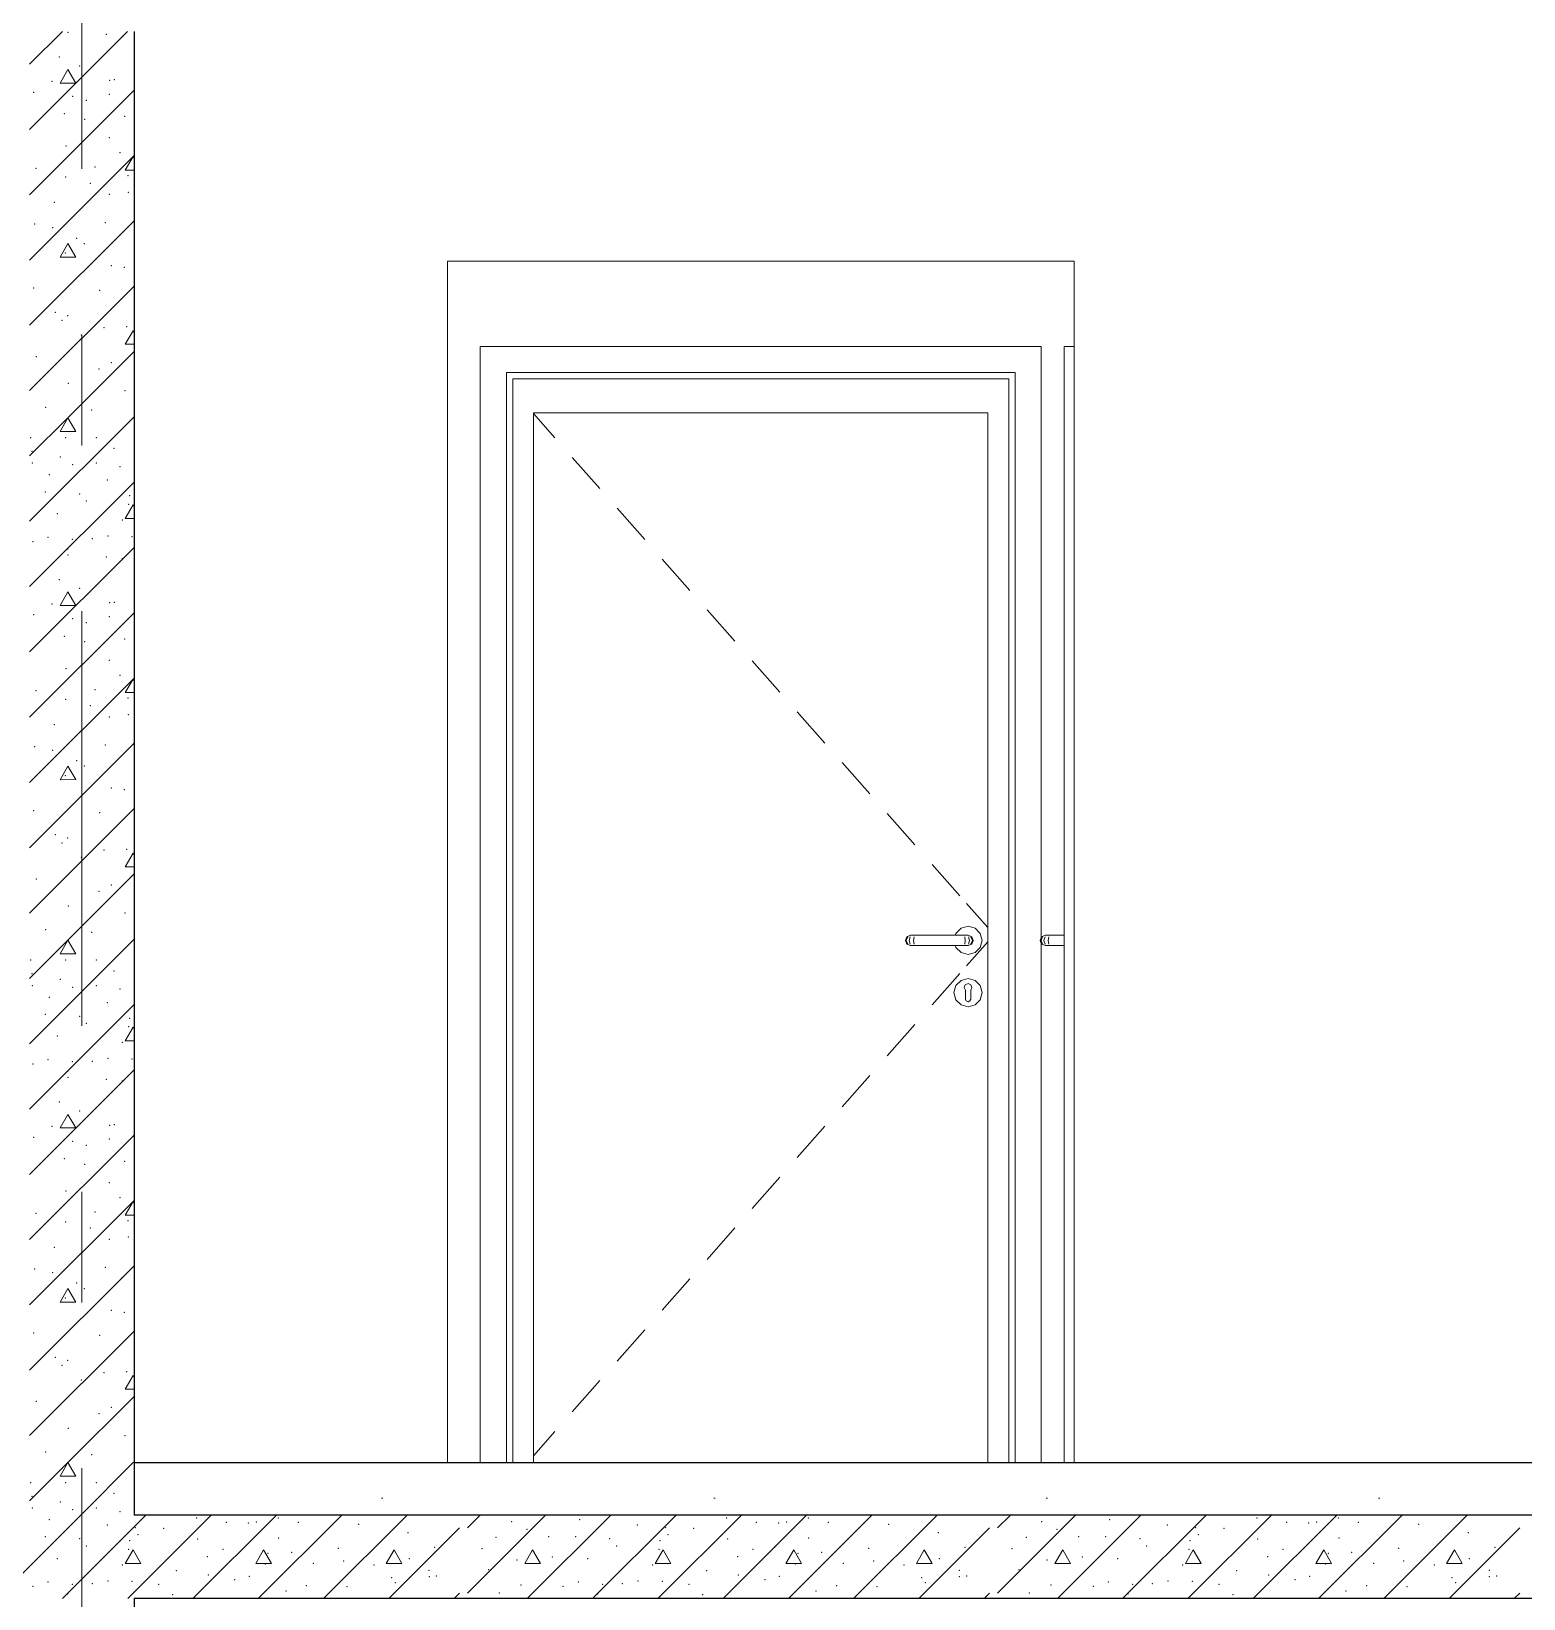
# Model space of a CAD drawing. Header units: millimetres. Extents: x 18162 to 7085488, y 72188 to 247925.
# Drawn here: x 4250516 to 4253374, y 122493 to 125493 of the extents above; entities that cross this region are included whole.
import ezdxf
from ezdxf.enums import TextEntityAlignment as Align

# ---------------------------------------------------------------- set-up
doc = ezdxf.new("R2010")
doc.units = ezdxf.units.MM
doc.header["$MEASUREMENT"] = 0
doc.linetypes.add('Double Dashed', pattern=[1093.611073, 529.166651, -211.666656, 141.111112, -211.666656])
for name, color, linetype in [('Archicad Doors', 7, 'Continuous'), ('Structural - Bearing', 7, 'Continuous'), ('Structural - Grid', 7, 'Continuous')]:
    doc.layers.add(name, color=color, linetype=linetype)
doc.styles.add('GENERATED_STYLE_3', font='', dxfattribs={"width": 0.8})
doc.styles.get('GENERATED_STYLE_3').set_extended_font_data('ISOCPEUR MON')

# ---------------------------------------------------------------- blocks, each defined once
blk = doc.blocks.new('*X1319', base_point=(4294986.6, 104752.7))
at = {"layer": 'Structural - Bearing', "color": 7, "linetype": 'Continuous', "lineweight": 9}
for p, q in [((4250513.1, 125305), (4250700.8, 125492.7)), ((4250513.1, 125430), (4250575.8, 125492.7)), ((4250586.2, 125419.7), (4250571.3, 125393.7)), ((4250601.3, 125393.7), (4250586.2, 125419.7)), ((4250513.1, 125180), (4250713.1, 125380)), ((4250571.3, 125393.7), (4250601.3, 125393.7)), ((4250513.1, 125055), (4250713.1, 125255)), ((4250696, 125227), (4250711.2, 125253.1)), ((4250711.2, 125253.1), (4250713.1, 125249.7)), ((4250713.1, 125227), (4250696, 125227)), ((4250513.1, 124930), (4250713.1, 125130)), ((4250586.2, 125086.4), (4250571.3, 125060.3)), ((4250601.3, 125060.4), (4250586.2, 125086.4)), ((4250571.3, 125060.3), (4250601.3, 125060.4)), ((4250513.1, 124805), (4250713.1, 125005)), ((4250696, 124893.7), (4250711.2, 124919.7)), ((4250713.1, 124893.7), (4250696, 124893.7)), ((4250711.2, 124919.7), (4250713.1, 124916.3)), ((4250586.2, 124753), (4250713.1, 124880)), ((4250513.1, 124554.9), (4250711.2, 124753)), ((4250513.1, 124679.9), (4250586.2, 124753)), ((4250586.2, 124753), (4250571.3, 124727)), ((4250601.3, 124727), (4250586.2, 124753)), ((4250711.2, 124753), (4250713.1, 124755)), ((4250571.3, 124727), (4250601.3, 124727)), ((4250513.1, 124429.9), (4250713.1, 124629.9)), ((4250696, 124560.4), (4250711.2, 124586.4)), ((4250713.1, 124560.3), (4250696, 124560.4)), ((4250711.2, 124586.4), (4250713.1, 124583)), ((4250513.1, 124304.9), (4250713.1, 124504.9)), ((4250586.2, 124419.7), (4250571.3, 124393.7)), ((4250601.3, 124393.7), (4250586.2, 124419.7)), ((4250571.3, 124393.7), (4250601.3, 124393.7)), ((4250513.1, 124179.9), (4250713.1, 124379.9)), ((4250513.1, 124054.9), (4250713.1, 124254.9)), ((4250696, 124227), (4250711.2, 124253)), ((4250711.2, 124253), (4250713.1, 124249.7)), ((4250713.1, 124227), (4250696, 124227)), ((4250513.1, 123929.9), (4250713.1, 124129.9)), ((4250586.2, 124086.4), (4250571.3, 124060.3)), ((4250601.3, 124060.4), (4250586.2, 124086.4)), ((4250571.3, 124060.3), (4250601.3, 124060.4)), ((4250513.1, 123804.9), (4250713.1, 124004.9)), ((4250696, 123893.7), (4250711.2, 123919.7)), ((4250711.2, 123919.7), (4250713.1, 123916.3)), ((4250586.2, 123753), (4250713.1, 123879.9)), ((4250713.1, 123893.7), (4250696, 123893.7)), ((4250513.1, 123554.9), (4250711.2, 123753)), ((4250513.1, 123679.9), (4250586.2, 123753)), ((4250586.2, 123753), (4250571.3, 123727)), ((4250601.3, 123727), (4250586.2, 123753)), ((4250711.2, 123753), (4250713.1, 123754.9)), ((4250571.3, 123727), (4250601.3, 123727)), ((4250513.1, 123429.9), (4250713.1, 123629.9)), ((4250696, 123560.3), (4250711.2, 123586.4)), ((4250711.2, 123586.4), (4250713.1, 123583)), ((4250713.1, 123560.3), (4250696, 123560.3)), ((4250513.1, 123304.9), (4250713.1, 123504.9)), ((4250586.2, 123419.7), (4250571.3, 123393.6)), ((4250571.3, 123393.6), (4250601.3, 123393.7)), ((4250601.3, 123393.7), (4250586.2, 123419.7)), ((4250513.1, 123179.9), (4250713.1, 123379.9)), ((4250513.1, 123054.9), (4250713.1, 123254.9)), ((4250696, 123227), (4250711.2, 123253)), ((4250711.2, 123253), (4250713.1, 123249.6)), ((4250713.1, 123227), (4250696, 123227)), ((4250513.1, 122929.9), (4250713.1, 123129.9)), ((4250586.2, 123086.3), (4250571.3, 123060.3)), ((4250571.3, 123060.3), (4250601.3, 123060.3)), ((4250601.3, 123060.3), (4250586.2, 123086.3)), ((4250513.1, 122804.9), (4250713.1, 123004.9)), ((4250696, 122893.7), (4250711.2, 122919.7)), ((4250711.2, 122919.7), (4250713.1, 122916.3)), ((4250713.1, 122893.7), (4250696, 122893.7)), ((4250586.2, 122753), (4250713.1, 122879.9)), ((4250513.1, 122679.9), (4250586.2, 122753)), ((4250586.2, 122753), (4250571.3, 122727)), ((4250601.3, 122727), (4250586.2, 122753)), ((4250610.9, 122652.7), (4250711.2, 122753)), ((4250711.2, 122753), (4250713.1, 122754.9)), ((4250571.3, 122727), (4250601.3, 122727))]:
    blk.add_line(p, q, dxfattribs=at)
for p in [(4250586.6, 125490.5), (4250659.8, 125486.8), (4250690.9, 125483.3), (4250570.1, 125443.4), (4250608.9, 125426.4), (4250520.9, 125375.9), (4250556.1, 125396.8), (4250665.5, 125372.4), (4250666.4, 125399.1), (4250675.4, 125399.9), (4250595.7, 125368.3), (4250621.9, 125360.8), (4250579.6, 125335), (4250618.4, 125324.3), (4250695.1, 125329.8), (4250665.6, 125288.9), (4250582.7, 125273.2), (4250686.1, 125260.3), (4250525.5, 125230.5), (4250638.1, 125232.9), (4250581.8, 125214), (4250629.1, 125202.1), (4250701.6, 125216.5), (4250560.4, 125165.5), (4250665.6, 125180.5), (4250702.1, 125184.8), (4250522.6, 125123.8), (4250557.5, 125116.7), (4250658.1, 125126.8), (4250689.3, 125106.3), (4250603.4, 125096.8), (4250618.1, 125086.3), (4250581.3, 125068.2), (4250669.3, 125044.4), (4250694.6, 125041), (4250520.7, 125001.3), (4250647.4, 124997), (4250562.6, 124954.8), (4250575, 124939.4), (4250585.8, 124948.6), (4250655.3, 124925.5), (4250698.9, 124927.2), (4250612.1, 124911.6), (4250526.1, 124870.3), (4250646.1, 124846.6), (4250669.4, 124858.8), (4250587.3, 124818.8), (4250695.5, 124804.9), (4250544.1, 124773.2), (4250631.6, 124768.1), (4250514.9, 124714.9), (4250581.8, 124714.9), (4250641.1, 124714.9), (4250517.8, 124688.8), (4250674.6, 124694.3), (4250518.3, 124666.3), (4250572, 124678), (4250595.7, 124663.1), (4250640.6, 124666.3), (4250686.1, 124659.5), (4250550.9, 124644.1), (4250661.7, 124633.8), (4250543.3, 124611.2), (4250608.9, 124607.3), (4250621.9, 124593.8), (4250704.8, 124603.8), (4250566.4, 124569.4), (4250702.9, 124587.4), (4250690.9, 124557.5), (4250519.6, 124516.2), (4250548.4, 124524.3), (4250585.8, 124501.8), (4250595.1, 124520.4), (4250632.9, 124521.4), (4250663, 124526.9), (4250709.3, 124525.6), (4250586.6, 124490.5), (4250659.8, 124486.8), (4250690.9, 124483.3), (4250570.1, 124443.4), (4250608.9, 124426.4), (4250556.1, 124396.8), (4250666.4, 124399), (4250675.4, 124399.9), (4250520.9, 124375.9), (4250595.7, 124368.3), (4250621.9, 124360.8), (4250665.5, 124372.3), (4250579.6, 124335), (4250618.4, 124324.3), (4250695.1, 124329.8), (4250582.7, 124273.1), (4250665.6, 124288.8), (4250686.1, 124260.3), (4250525.5, 124230.5), (4250638.1, 124232.9), (4250581.8, 124213.9), (4250629.1, 124202.1), (4250701.6, 124216.5), (4250665.6, 124180.5), (4250702.1, 124184.8), (4250560.4, 124165.4), (4250522.6, 124123.8), (4250557.5, 124116.6), (4250658.1, 124126.8), (4250603.4, 124096.8), (4250618.1, 124086.3), (4250689.3, 124106.2), (4250581.3, 124068.2), (4250669.3, 124044.4), (4250694.6, 124041), (4250520.7, 124001.2), (4250647.4, 123997), (4250562.6, 123954.8), (4250575, 123939.3), (4250585.8, 123948.6), (4250612.1, 123911.5), (4250655.3, 123925.4), (4250698.9, 123927.2), (4250526.1, 123870.3), (4250646.1, 123846.6), (4250669.4, 123858.8), (4250587.3, 123818.8), (4250695.5, 123804.9), (4250544.1, 123773.2), (4250631.6, 123768), (4250514.9, 123714.9), (4250581.8, 123714.9), (4250641.1, 123714.9), (4250674.6, 123694.3), (4250517.8, 123688.8), (4250518.3, 123666.2), (4250572, 123678), (4250595.7, 123663), (4250640.6, 123666.2), (4250550.9, 123644), (4250661.7, 123633.7), (4250686.1, 123659.5), (4250543.3, 123611.2), (4250608.9, 123607.3), (4250704.8, 123603.8), (4250621.9, 123593.8), (4250702.9, 123587.4), (4250566.4, 123569.4), (4250690.9, 123557.5), (4250519.6, 123516.2), (4250548.4, 123524.3), (4250595.1, 123520.4), (4250632.9, 123521.4), (4250663, 123526.9), (4250709.3, 123525.6), (4250585.8, 123501.8), (4250586.6, 123490.5), (4250659.8, 123486.8), (4250690.9, 123483.3), (4250570.1, 123443.4), (4250608.9, 123426.4), (4250556.1, 123396.8), (4250666.4, 123399), (4250675.4, 123399.8), (4250520.9, 123375.8), (4250595.7, 123368.2), (4250621.9, 123360.7), (4250665.5, 123372.3), (4250579.6, 123334.9), (4250618.4, 123324.2), (4250695.1, 123329.8), (4250582.7, 123273.1), (4250665.6, 123288.8), (4250686.1, 123260.3), (4250525.5, 123230.5), (4250581.8, 123213.9), (4250638.1, 123232.9), (4250701.6, 123216.5), (4250629.1, 123202), (4250665.6, 123180.4), (4250702.1, 123184.7), (4250560.4, 123165.4), (4250522.6, 123123.8), (4250658.1, 123126.8), (4250557.5, 123116.6), (4250603.4, 123096.7), (4250689.3, 123106.2), (4250581.3, 123068.2), (4250618.1, 123086.3), (4250669.3, 123044.3), (4250694.6, 123040.9), (4250520.7, 123001.2), (4250647.4, 122996.9), (4250562.6, 122954.8), (4250585.8, 122948.6), (4250575, 122939.3), (4250612.1, 122911.5), (4250655.3, 122925.4), (4250698.9, 122927.2), (4250526.1, 122870.3), (4250669.4, 122858.7), (4250646.1, 122846.6), (4250587.3, 122818.8), (4250695.5, 122804.9), (4250544.1, 122773.2), (4250631.6, 122768), (4250514.9, 122714.9), (4250581.8, 122714.9), (4250641.1, 122714.9), (4250517.8, 122688.8), (4250572, 122677.9), (4250674.6, 122694.3), (4250518.3, 122666.2), (4250595.7, 122663), (4250640.6, 122666.2), (4250686.1, 122659.5)]:
    blk.add_point(p, dxfattribs=at)
blk = doc.blocks.new('*X1321', base_point=(4294986.6, 104752.7))
at = {"layer": 'Structural - Bearing', "color": 7, "linetype": 'Continuous', "lineweight": 9}
for p, q in [((4250450.9, 122492.7), (4250610.9, 122652.7)), ((4250575.9, 122492.7), (4250735.9, 122652.7)), ((4250700.9, 122492.7), (4250860.9, 122652.7)), ((4250825.9, 122492.7), (4250985.9, 122652.7)), ((4250950.9, 122492.7), (4251110.9, 122652.7)), ((4251075.9, 122492.7), (4251235.9, 122652.7)), ((4251351.3, 122628), (4251376, 122652.7)), ((4251351.3, 122503), (4251501, 122652.7)), ((4251466, 122492.7), (4251626, 122652.7)), ((4251591, 122492.7), (4251751, 122652.7)), ((4251716, 122492.7), (4251876, 122652.7)), ((4251841, 122492.7), (4252001, 122652.7)), ((4251966, 122492.7), (4252126, 122652.7)), ((4252091, 122492.7), (4252251, 122652.7)), ((4252366.4, 122628), (4252391.1, 122652.7)), ((4252366.4, 122503), (4252516.1, 122652.7)), ((4252481.1, 122492.7), (4252641.1, 122652.7)), ((4252606.1, 122492.7), (4252766.1, 122652.7)), ((4252731.1, 122492.7), (4252891.1, 122652.7)), ((4252856.1, 122492.7), (4253016.1, 122652.7)), ((4252981.1, 122492.7), (4253141.1, 122652.7)), ((4253106.1, 122492.7), (4253266.1, 122652.7)), ((4251200.9, 122492.7), (4251336.2, 122628)), ((4252216, 122492.7), (4252351.3, 122628)), ((4253231.1, 122492.7), (4253366.4, 122628)), ((4250696, 122560.3), (4250711.2, 122586.3)), ((4250711.2, 122586.3), (4250726.1, 122560.3)), ((4250946, 122560.3), (4250961.2, 122586.3)), ((4250961.2, 122586.3), (4250976.1, 122560.3)), ((4251196, 122560.3), (4251211.2, 122586.3)), ((4251211.2, 122586.3), (4251226.1, 122560.3)), ((4251461.2, 122560.3), (4251476.3, 122586.3)), ((4251476.3, 122586.3), (4251491.2, 122560.3)), ((4251711.2, 122560.3), (4251726.3, 122586.3)), ((4251726.3, 122586.3), (4251741.2, 122560.3)), ((4251961.2, 122560.3), (4251976.3, 122586.3)), ((4251976.3, 122586.3), (4251991.2, 122560.3)), ((4252211.2, 122560.3), (4252226.3, 122586.3)), ((4252226.3, 122586.3), (4252241.2, 122560.3)), ((4252476.3, 122560.3), (4252491.4, 122586.3)), ((4252491.4, 122586.3), (4252506.3, 122560.3)), ((4252726.3, 122560.3), (4252741.4, 122586.3)), ((4252741.4, 122586.3), (4252756.3, 122560.3)), ((4252976.3, 122560.3), (4252991.4, 122586.3)), ((4252991.4, 122586.3), (4253006.3, 122560.3)), ((4253226.3, 122560.3), (4253241.4, 122586.3)), ((4253241.4, 122586.3), (4253256.3, 122560.3)), ((4250726.1, 122560.3), (4250696, 122560.3)), ((4250976.1, 122560.3), (4250946, 122560.3)), ((4251226.1, 122560.3), (4251196, 122560.3)), ((4251491.2, 122560.3), (4251461.2, 122560.3)), ((4251741.2, 122560.3), (4251711.2, 122560.3)), ((4251991.2, 122560.3), (4251961.2, 122560.3)), ((4252241.2, 122560.3), (4252211.2, 122560.3)), ((4252506.3, 122560.3), (4252476.3, 122560.3)), ((4252756.3, 122560.3), (4252726.3, 122560.3)), ((4253006.3, 122560.3), (4252976.3, 122560.3)), ((4253256.3, 122560.3), (4253226.3, 122560.3)), ((4251325.9, 122492.7), (4251336.2, 122503)), ((4252341, 122492.7), (4252351.3, 122503)), ((4253356.1, 122492.7), (4253366.4, 122503))]:
    blk.add_line(p, q, dxfattribs=at)
for p in [(4250550.9, 122644), (4250832.8, 122647), (4250989.1, 122647.1), (4251436, 122640.2), (4251566.1, 122644), (4251848, 122647), (4252004.3, 122647.1), (4252451.1, 122640.2), (4252581.2, 122644), (4252863.1, 122647), (4253019.4, 122647.1), (4250543.3, 122611.2), (4250661.7, 122633.7), (4250715.6, 122628.5), (4250720.7, 122615), (4250769.7, 122627), (4250889.6, 122638.9), (4250932, 122637.8), (4250947.4, 122639.3), (4251027.4, 122638.9), (4251142.9, 122634.7), (4251237.9, 122619.3), (4251406.4, 122610.1), (4251465.2, 122625.7), (4251506.7, 122611.5), (4251558.4, 122611.2), (4251676.8, 122633.7), (4251730.7, 122628.5), (4251735.8, 122615), (4251784.8, 122627), (4251904.7, 122638.9), (4251947.1, 122637.8), (4251962.5, 122639.3), (4252042.5, 122638.9), (4252158, 122634.7), (4252253.1, 122619.3), (4252421.5, 122610.1), (4252480.3, 122625.7), (4252521.8, 122611.5), (4252573.5, 122611.2), (4252691.9, 122633.7), (4252745.9, 122628.5), (4252750.9, 122615), (4252799.9, 122627), (4252919.9, 122638.9), (4252962.2, 122637.8), (4252977.7, 122639.3), (4253057.7, 122638.9), (4253173.1, 122634.7), (4253268.2, 122619.3), (4250608.9, 122607.3), (4250621.9, 122593.8), (4250702.9, 122587.4), (4250704.8, 122603.8), (4250834.6, 122606.9), (4250883.2, 122587.4), (4250924.4, 122591.2), (4250989.9, 122608.5), (4251014.6, 122581.5), (4251104.5, 122589.3), (4251288.8, 122591.2), (4251379.3, 122588.7), (4251624.1, 122607.3), (4251637, 122593.8), (4251718, 122587.4), (4251719.9, 122603.8), (4251849.7, 122606.9), (4251898.3, 122587.4), (4251939.5, 122591.2), (4252005, 122608.5), (4252029.7, 122581.5), (4252119.6, 122589.3), (4252303.9, 122591.2), (4252394.5, 122588.7), (4252639.2, 122607.3), (4252652.1, 122593.8), (4252733.1, 122587.4), (4252735, 122603.8), (4252864.9, 122606.9), (4252913.4, 122587.4), (4252954.6, 122591.2), (4253020.1, 122608.5), (4253044.8, 122581.5), (4253134.8, 122589.3), (4253319.1, 122591.2), (4250566.4, 122569.3), (4250690.9, 122557.4), (4250782.1, 122573.9), (4250853.6, 122573.2), (4250964.3, 122559), (4250969.5, 122579.6), (4251056.2, 122560.3), (4251114.2, 122564.6), (4251172.5, 122557.3), (4251239.9, 122569.3), (4251446.3, 122566.8), (4251513.9, 122572.6), (4251581.5, 122569.3), (4251706, 122557.4), (4251797.2, 122573.9), (4251868.7, 122573.2), (4251979.4, 122559), (4251984.6, 122579.6), (4252071.3, 122560.3), (4252129.3, 122564.6), (4252187.6, 122557.3), (4252255, 122569.3), (4252461.4, 122566.8), (4252529, 122572.6), (4252596.6, 122569.3), (4252721.1, 122557.4), (4252812.3, 122573.9), (4252883.8, 122573.2), (4252994.6, 122559), (4252999.7, 122579.6), (4253086.5, 122560.3), (4253144.4, 122564.6), (4253202.8, 122557.3), (4253270.1, 122569.3), (4250548.4, 122524.3), (4250595.1, 122520.4), (4250632.9, 122521.3), (4250663, 122526.8), (4250709.3, 122525.6), (4250760.4, 122520.1), (4250794.3, 122546.2), (4250855.3, 122538.1), (4250906, 122529.2), (4250933.6, 122535.3), (4251206.4, 122532.6), (4251213.2, 122523.4), (4251278.1, 122546.6), (4251278.2, 122534.8), (4251292, 122535.8), (4251392.3, 122548.2), (4251563.5, 122524.3), (4251610.2, 122520.4), (4251648, 122521.3), (4251678.1, 122526.8), (4251724.5, 122525.6), (4251775.5, 122520.1), (4251809.4, 122546.2), (4251870.4, 122538.1), (4251921.1, 122529.2), (4251948.7, 122535.3), (4252221.5, 122532.6), (4252228.3, 122523.4), (4252293.2, 122546.6), (4252293.4, 122534.8), (4252307.1, 122535.8), (4252407.4, 122548.2), (4252578.6, 122524.3), (4252625.3, 122520.4), (4252663.2, 122521.3), (4252693.2, 122526.8), (4252739.6, 122525.6), (4252790.7, 122520.1), (4252824.6, 122546.2), (4252885.5, 122538.1), (4252936.2, 122529.2), (4252963.9, 122535.3), (4253236.6, 122532.6), (4253243.5, 122523.4), (4253308.4, 122546.6), (4253308.5, 122534.8), (4253322.3, 122535.8), (4250519.6, 122516.2), (4250585.8, 122501.8), (4250787, 122500.6), (4251003.8, 122507.2), (4251043.2, 122517.3), (4251120.5, 122515.7), (4251412.4, 122503.4), (4251453.8, 122518.8), (4251534.7, 122516.2), (4251600.9, 122501.8), (4251802.1, 122500.6), (4252018.9, 122507.2), (4252058.3, 122517.3), (4252135.6, 122515.7), (4252427.5, 122503.4), (4252469, 122518.8), (4252549.8, 122516.2), (4252616.1, 122501.8), (4252817.3, 122500.6), (4253034, 122507.2), (4253073.5, 122517.3), (4253150.7, 122515.7)]:
    blk.add_point(p, dxfattribs=at)
blk = doc.blocks.new('Standard grid marker[363]_3', base_point=(4250613.1, 164752.7))
at = {"layer": 'Structural - Grid', "color": 13, "linetype": 'Double Dashed', "lineweight": 13, "ltscale": 1.5}
blk.add_line((4250613.1, 163752.7), (4250613.1, 97752.7), dxfattribs=at)
at = {"layer": 'Structural - Grid', "color": 13, "lineweight": 13, "style": 'GENERATED_STYLE_3'}
blk.add_attdef('AC_MarkerText_1', text='', height=375, rotation=360, dxfattribs=at).set_placement((4250613.1, 96490.2), align=Align.TOP_CENTER)

msp = doc.modelspace()

# ---------------------------------------------------------------- hatches: boundary and pattern name
at = {"layer": 'Structural - Bearing', "linetype": 'Continuous', "lineweight": 9}
h = msp.add_hatch(dxfattribs=at)
h.set_pattern_fill('Lightweight_Concrete_0003', style=0, pattern_type=2)
h.set_pattern_definition([(0, (4294986.6, 104752.7), (0, 1169.134), [73.125, -601.875]), (0, (4295324.1, 105337.3), (0, 1169.134), [73.125, -601.875]), (60, (4294986.6, 104752.7), (-1012.5, 584.567), [73.125, -601.875]), (60, (4295661.6, 104752.7), (-1012.5, 584.567), [73.125, -601.875]), (120, (4295059.7, 104752.7), (1012.5, 584.567), [73.125, -601.875]), (120, (4295734.7, 104752.7), (1012.5, 584.567), [73.125, -601.875]), (0, (4294986.58, 104865.2), (0, 225), [0, -225, 0, -337.5]), (45, (4295099.08, 104865.2), (-159.099, 159.099), [0, -168.75, 0, -281.25])])
h.paths.add_polyline_path([(4250713.1, 122652.7), (4257013.1, 122652.7), (4257013.1, 122752.7), (4250713.1, 122752.7)])

# ---------------------------------------------------------------- linework, layer by layer
at = {"layer": 'Archicad Doors', "color": 7, "linetype": 'Continuous', "lineweight": 9}
for p, q in [((4251313.1, 122752.7), (4251313.1, 125052.7)), ((4251313.1, 125052.7), (4252513.1, 125052.7)), ((4252513.1, 125052.7), (4252513.1, 122752.7)), ((4251376.1, 122752.7), (4251376.1, 124889.7)), ((4251376.1, 124889.7), (4252450.1, 124889.7)), ((4252450.1, 124889.7), (4252450.1, 123757.5)), ((4252494.1, 124889.7), (4252494.1, 122752.7)), ((4252494.1, 124889.7), (4252513.1, 124889.7)), ((4251426.1, 124839.7), (4251426.1, 122752.7)), ((4252400.1, 124839.7), (4251426.1, 124839.7)), ((4252400.1, 122752.7), (4252400.1, 124839.7)), ((4251438.1, 124827.7), (4251438.1, 122752.7)), ((4252388.1, 124827.7), (4251438.1, 124827.7)), ((4252388.1, 122752.7), (4252388.1, 124827.7)), ((4251478.1, 124762.7), (4251478.1, 122752.7)), ((4252348.1, 124762.7), (4251478.1, 124762.7)), ((4251478.1, 124761.1), (4251519.1, 124714.8)), ((4252348.1, 122752.7), (4252348.1, 124762.7)), ((4251552.2, 124677.3), (4251605.2, 124617.4)), ((4251638.3, 124579.9), (4251691.3, 124520)), ((4251724.4, 124482.5), (4251777.4, 124422.6)), ((4251810.6, 124385.2), (4251863.6, 124325.2)), ((4251896.7, 124287.8), (4251949.7, 124227.8)), ((4251982.8, 124190.4), (4252035.8, 124130.5)), ((4252068.9, 124093), (4252121.9, 124033.1)), ((4252155, 123995.6), (4252208, 123935.7)), ((4252241.1, 123898.2), (4252294.1, 123838.3)), ((4252307.1, 123823.6), (4252348.1, 123777.3)), ((4252193, 123759.8), (4252190.1, 123752.7)), ((4252190.1, 123752.7), (4252193, 123745.6)), ((4252194.6, 123759.8), (4252191.8, 123752.7)), ((4252191.8, 123752.7), (4252194.6, 123745.6)), ((4252200.1, 123762.7), (4252193, 123759.8)), ((4252199.4, 123759.8), (4252197.3, 123752.7)), ((4252197.3, 123752.7), (4252199.4, 123745.6)), ((4252201.2, 123762.7), (4252200.1, 123762.7)), ((4252204.5, 123762.7), (4252201.2, 123762.7)), ((4252209.4, 123762.7), (4252204.5, 123762.7)), ((4252206.6, 123759.8), (4252205.5, 123752.7)), ((4252205.5, 123752.7), (4252206.6, 123745.6)), ((4252215.1, 123762.7), (4252209.4, 123762.7)), ((4252295.1, 123762.7), (4252215.1, 123762.7)), ((4252285.8, 123762.7), (4252286.7, 123766.2)), ((4252286.7, 123766.2), (4252296.6, 123776.1)), ((4252300.8, 123762.7), (4252295.1, 123762.7)), ((4252296.6, 123776.1), (4252310.1, 123779.7)), ((4252305.7, 123762.7), (4252300.8, 123762.7)), ((4252303.6, 123759.8), (4252304.7, 123752.7)), ((4252304.7, 123752.7), (4252303.6, 123745.6)), ((4252309, 123762.7), (4252305.7, 123762.7)), ((4252307.1, 123703.8), (4252348.1, 123750.1)), ((4252310.1, 123762.7), (4252309, 123762.7)), ((4252310.1, 123779.7), (4252323.6, 123776.1)), ((4252310.1, 123762.7), (4252317.2, 123759.8)), ((4252310.8, 123759.8), (4252312.9, 123752.7)), ((4252312.9, 123752.7), (4252310.8, 123745.6)), ((4252315.6, 123759.8), (4252318.4, 123752.7)), ((4252318.4, 123752.7), (4252315.6, 123745.6)), ((4252317.2, 123759.8), (4252320.1, 123752.7)), ((4252320.1, 123752.7), (4252317.2, 123745.6)), ((4252323.6, 123776.1), (4252333.5, 123766.2)), ((4252333.5, 123766.2), (4252337.1, 123752.7)), ((4252337.1, 123752.7), (4252333.5, 123739.2)), ((4252451, 123759.8), (4252448.1, 123752.7)), ((4252448.1, 123752.7), (4252451, 123745.6)), ((4252452.6, 123759.8), (4252449.8, 123752.7)), ((4252449.8, 123752.7), (4252452.6, 123745.6)), ((4252458.1, 123762.7), (4252451, 123759.8)), ((4252457.4, 123759.8), (4252455.3, 123752.7)), ((4252455.3, 123752.7), (4252457.4, 123745.6)), ((4252459.2, 123762.7), (4252458.1, 123762.7)), ((4252462.5, 123762.7), (4252459.2, 123762.7)), ((4252467.4, 123762.7), (4252462.5, 123762.7)), ((4252464.6, 123759.8), (4252463.5, 123752.7)), ((4252463.5, 123752.7), (4252464.6, 123745.6)), ((4252473.1, 123762.7), (4252467.4, 123762.7)), ((4252494.1, 123762.7), (4252473.1, 123762.7)), ((4252193, 123745.6), (4252200.1, 123742.7)), ((4252201.2, 123742.7), (4252200.1, 123742.7)), ((4252204.5, 123742.7), (4252201.2, 123742.7)), ((4252209.4, 123742.7), (4252204.5, 123742.7)), ((4252215.1, 123742.7), (4252209.4, 123742.7)), ((4252295.1, 123742.7), (4252215.1, 123742.7)), ((4252286.7, 123739.2), (4252285.8, 123742.7)), ((4252296.6, 123729.3), (4252286.7, 123739.2)), ((4252300.8, 123742.7), (4252295.1, 123742.7)), ((4252310.1, 123725.7), (4252296.6, 123729.3)), ((4252305.7, 123742.7), (4252300.8, 123742.7)), ((4252309, 123742.7), (4252305.7, 123742.7)), ((4252310.1, 123742.7), (4252309, 123742.7)), ((4252317.2, 123745.6), (4252310.1, 123742.7)), ((4252323.6, 123729.3), (4252310.1, 123725.7)), ((4252333.5, 123739.2), (4252323.6, 123729.3)), ((4252450.1, 123747.9), (4252450.1, 122752.7)), ((4252451, 123745.6), (4252458.1, 123742.7)), ((4252459.2, 123742.7), (4252458.1, 123742.7)), ((4252462.5, 123742.7), (4252459.2, 123742.7)), ((4252467.4, 123742.7), (4252462.5, 123742.7)), ((4252473.1, 123742.7), (4252467.4, 123742.7)), ((4252494.1, 123742.7), (4252473.1, 123742.7)), ((4252241.1, 123629.2), (4252294.1, 123689.1)), ((4252283.1, 123652.7), (4252286.7, 123666.2)), ((4252286.7, 123666.2), (4252296.6, 123676.1)), ((4252296.6, 123676.1), (4252310.1, 123679.7)), ((4252303.4, 123664.3), (4252302.6, 123662.4)), ((4252302.6, 123662.4), (4252305.1, 123657.1)), ((4252303.4, 123664.3), (4252304.7, 123667.8)), ((4252310.1, 123670.1), (4252304.7, 123667.8)), ((4252310.1, 123679.7), (4252323.6, 123676.1)), ((4252315.5, 123667.8), (4252310.1, 123670.1)), ((4252315.1, 123657.1), (4252317.6, 123662.4)), ((4252316.8, 123664.3), (4252315.5, 123667.8)), ((4252316.8, 123664.3), (4252317.6, 123662.4)), ((4252323.6, 123676.1), (4252333.5, 123666.2)), ((4252333.5, 123666.2), (4252337.1, 123652.7)), ((4252286.7, 123639.2), (4252283.1, 123652.7)), ((4252296.6, 123629.3), (4252286.7, 123639.2)), ((4252305.1, 123657.1), (4252305.1, 123655.6)), ((4252305.1, 123655.6), (4252305.1, 123652.7)), ((4252305.1, 123652.7), (4252305.1, 123649.8)), ((4252305.1, 123649.8), (4252305.1, 123644)), ((4252305.1, 123644), (4252305.1, 123640.2)), ((4252305.1, 123640.2), (4252306.6, 123636.7)), ((4252306.6, 123636.7), (4252310.1, 123635.2)), ((4252310.1, 123635.2), (4252313.6, 123636.7)), ((4252313.6, 123636.7), (4252315.1, 123640.2)), ((4252315.1, 123655.6), (4252315.1, 123657.1)), ((4252315.1, 123655.6), (4252315.1, 123652.7)), ((4252315.1, 123652.7), (4252315.1, 123649.8)), ((4252315.1, 123649.8), (4252315.1, 123644)), ((4252315.1, 123644), (4252315.1, 123640.2)), ((4252333.5, 123639.2), (4252323.6, 123629.3)), ((4252337.1, 123652.7), (4252333.5, 123639.2)), ((4252310.1, 123625.7), (4252296.6, 123629.3)), ((4252323.6, 123629.3), (4252310.1, 123625.7)), ((4252155, 123531.8), (4252208, 123591.7)), ((4252068.9, 123434.4), (4252121.9, 123494.3)), ((4251982.8, 123337), (4252035.8, 123397)), ((4251896.7, 123239.6), (4251949.7, 123299.6)), ((4251810.6, 123142.2), (4251863.6, 123202.2)), ((4251724.4, 123044.9), (4251777.4, 123104.8)), ((4251638.3, 122947.5), (4251691.3, 123007.4)), ((4251552.2, 122850.1), (4251605.2, 122910)), ((4251478.1, 122766.3), (4251519.1, 122812.6))]:
    msp.add_line(p, q, dxfattribs=at)
at = {"layer": 'Structural - Bearing', "color": 7, "linetype": 'Continuous', "lineweight": 25}
for p, q in [((4250713.1, 125492.7), (4250713.1, 122752.7)), ((4250713.1, 122752.7), (4250713.1, 122652.7)), ((4257013.1, 122752.7), (4250713.1, 122752.7)), ((4257013.1, 122652.7), (4250713.1, 122652.7)), ((4250713.1, 122492.7), (4250713.1, 119752.7)), ((4257013.1, 122492.7), (4250713.1, 122492.7))]:
    msp.add_line(p, q, dxfattribs=at)

# ---------------------------------------------------------------- block references
at = {"layer": 'Structural - Bearing', "lineweight": 0}
for name in ['*X1319', '*X1321']:
    msp.add_blockref(name, (4294986.6, 104752.7), dxfattribs=at)
at = {"layer": 'Structural - Grid', "color": 13, "linetype": 'Continuous', "lineweight": 13}
msp.add_blockref('Standard grid marker[363]_3', (4250613.1, 164752.7), dxfattribs=at)

doc.saveas('drawing.dxf')
